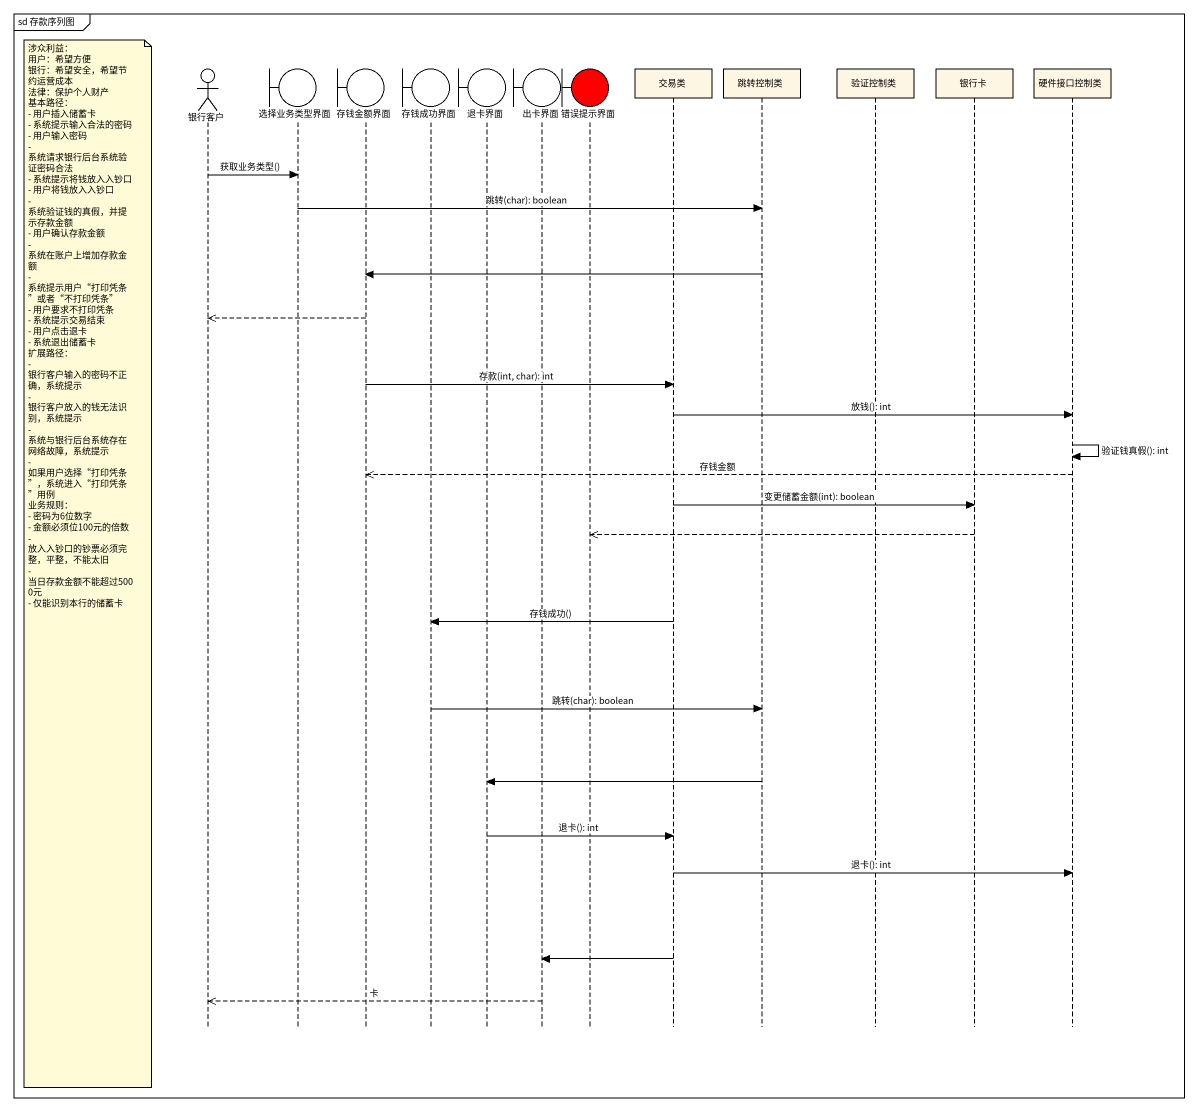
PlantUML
@startuml
mainframe sd 存款序列图
hide footbox
actor 银行客户
boundary 选择业务类型界面
boundary 存钱金额界面
boundary 存钱成功界面
boundary 退卡界面
boundary 出卡界面
boundary 错误提示界面 #FF0000
participant 交易类
participant 跳转控制类
participant 验证控制类
participant 银行卡
participant 硬件接口控制类

银行客户 -> 选择业务类型界面 : 获取业务类型()
选择业务类型界面 -> 跳转控制类 : 跳转(char): boolean
跳转控制类 -> 存钱金额界面
存钱金额界面 -->> 银行客户
存钱金额界面 -> 交易类 : 存款(int, char): int
交易类 -> 硬件接口控制类 : 放钱(): int
硬件接口控制类 -> 硬件接口控制类 : 验证钱真假(): int
硬件接口控制类 -->> 存钱金额界面 : 存钱金额
交易类 -> 银行卡 : 变更储蓄金额(int): boolean
银行卡 -->> 错误提示界面
note left of 银行客户
  涉众利益：
  用户：希望方便
  银行：希望安全，希望节约运营成本
  法律：保护个人财产
  基本路径：
  - 用户插入储蓄卡
  - 系统提示输入合法的密码
  - 用户输入密码
  - 系统请求银行后台系统验证密码合法
  - 系统提示将钱放入入钞口
  - 用户将钱放入入钞口
  - 系统验证钱的真假，并提示存款金额
  - 用户确认存款金额
  - 系统在账户上增加存款金额
  - 系统提示用户“打印凭条”或者“不打印凭条”
  - 用户要求不打印凭条
  - 系统提示交易结束
  - 用户点击退卡
  - 系统退出储蓄卡
  扩展路径：
  - 银行客户输入的密码不正确，系统提示
  - 银行客户放入的钱无法识别，系统提示
  - 系统与银行后台系统存在网络故障，系统提示
  - 如果用户选择“打印凭条”，系统进入“打印凭条”用例
  业务规则：
  - 密码为6位数字
  - 金额必须位100元的倍数
  - 放入入钞口的钞票必须完整，平整，不能太旧
  - 当日存款金额不能超过5000元
  - 仅能识别本行的储蓄卡
end note
交易类 -> 存钱成功界面 : 存钱成功()
存钱成功界面 -> 跳转控制类 : 跳转(char): boolean
跳转控制类 -> 退卡界面
退卡界面 -> 交易类 : 退卡(): int
交易类 -> 硬件接口控制类 : 退卡(): int
交易类 -> 出卡界面
出卡界面 -->> 银行客户 : 卡
@enduml
